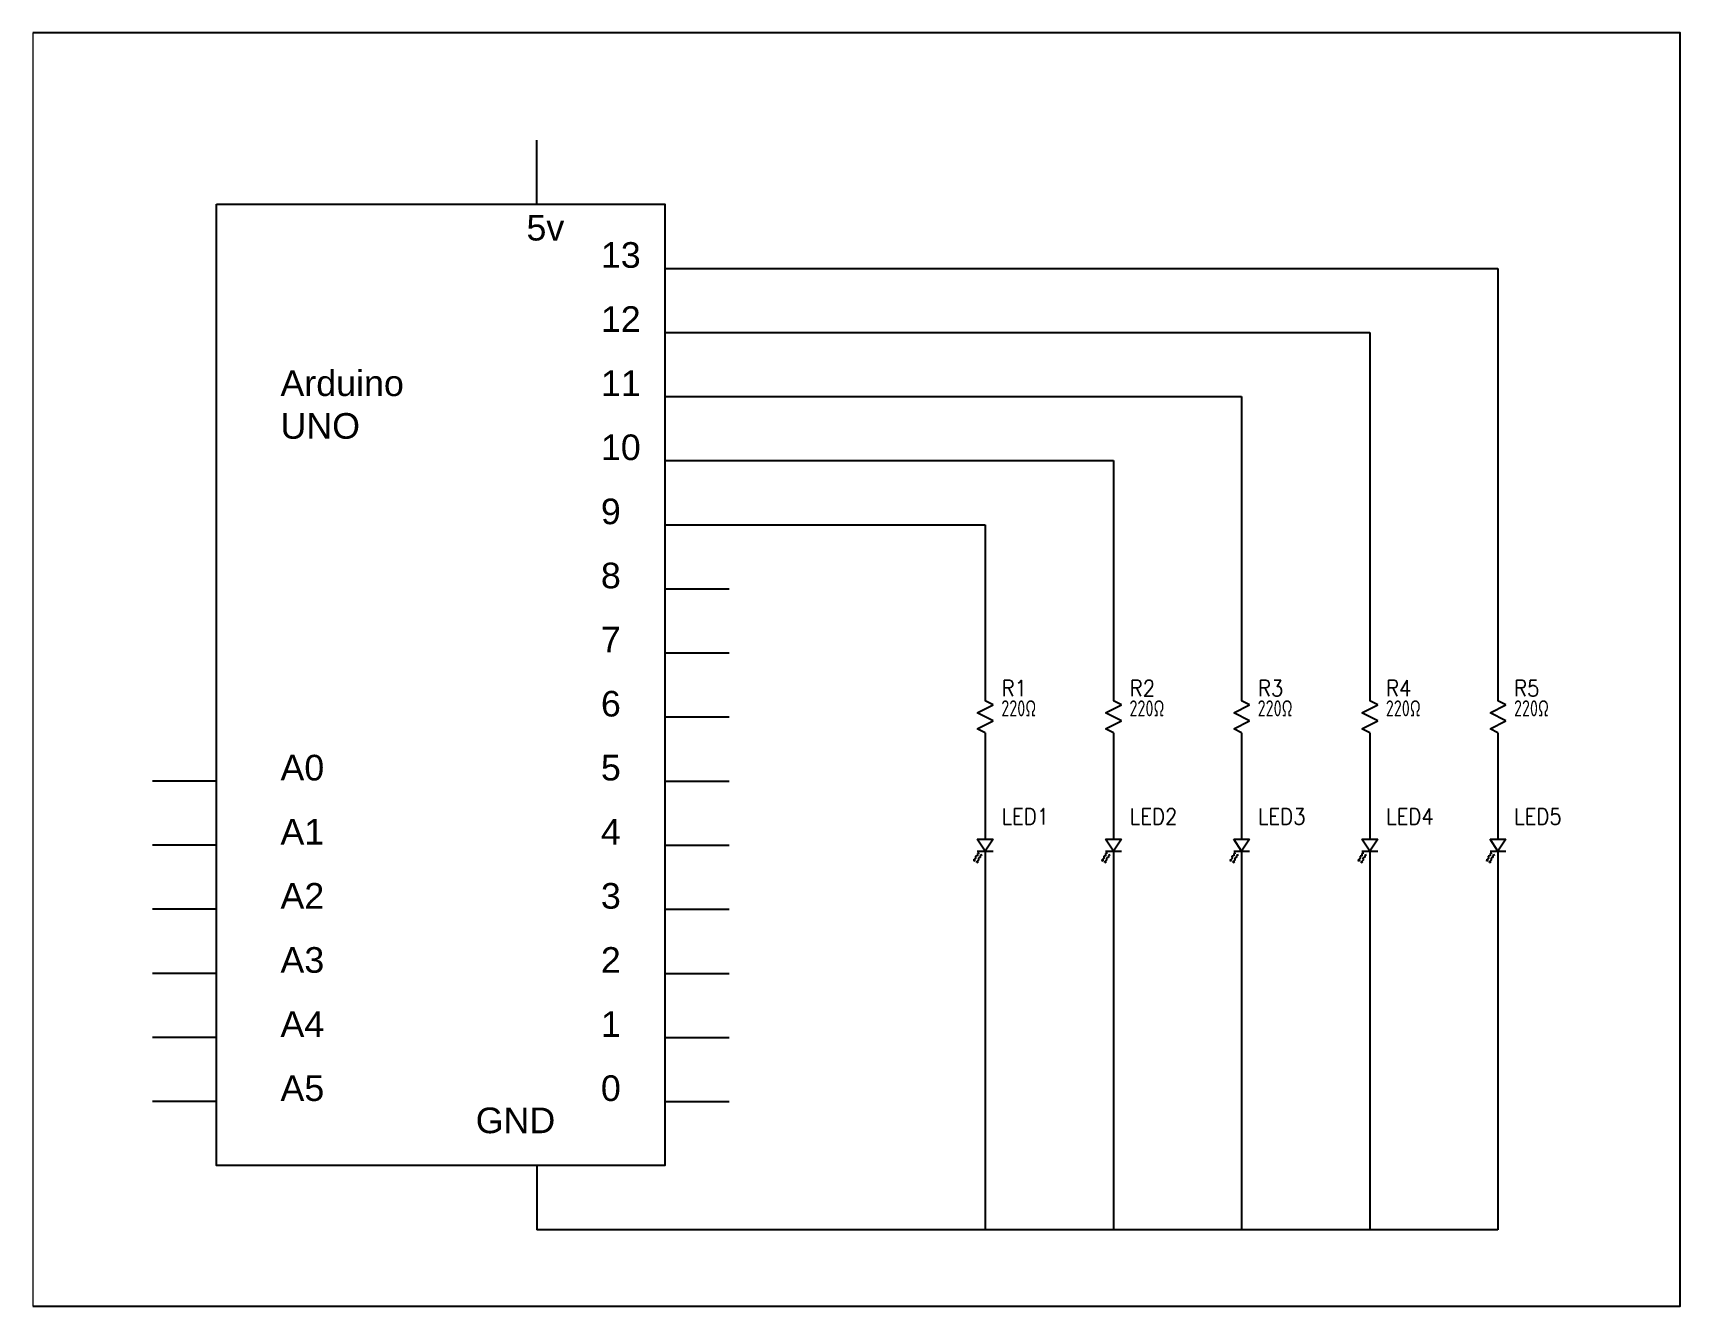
# Paper-space layout 'Layout3' of a CAD drawing. Header units: inches. Extents: x -0.2 to 10.8, y -0.1 to 8.4.
# The model-space entities are those that its viewports show. They can reach past a viewport. Long polylines and large blocks are cut down to what shows.
import ezdxf
from ezdxf.enums import TextEntityAlignment as Align

# ---------------------------------------------------------------- set-up
doc = ezdxf.new("R2010")
doc.units = ezdxf.units.IN
doc.header["$MEASUREMENT"] = 0
for name, color, linetype in [('MISC', 7, 'Continuous'), ('SYMS', 7, 'Continuous'), ('TAGS', 150, 'Continuous'), ('WIRES', 7, 'Continuous')]:
    doc.layers.add(name, color=color, linetype=linetype)
doc.styles.get("Standard").update_dxf_attribs({"font": 'arial.ttf'})
doc.styles.add('WD', font='romans.shx')

# ---------------------------------------------------------------- blocks, each defined once
blk = doc.blocks.new('VRE1')
for p, q in [((-0.062, 0.031), (0.062, 0.094)), ((0.062, -0.031), (-0.062, 0.031)), ((0.062, 0.094), (0, 0.125)), ((-0.062, -0.094), (0.062, -0.031)), ((0, -0.125), (-0.062, -0.094))]:
    blk.add_line(p, q)
at = {"style": 'WD'}
for tag, p, width in [('INST', (0.219, 0.488), 0.7), ('LOC', (0.219, 0.318), 0.7), ('TAG1', (0.127, 0.162), 0.9), ('RATING1', (0.125, 0.006), 0.7), ('RATING2', (0.125, -0.151), 0.7), ('DESC1', (0.129, -0.307), 0.7), ('DESC2', (0.129, -0.463), 0.7)]:
    blk.add_attdef(tag, p, '', height=0.125, dxfattribs=dict(at, width=width))
at = {"linetype": 'Continuous', "style": 'WD', "flags": 8}
blk.add_attdef('TERM01', text='', height=0.125, dxfattribs=at).set_placement((-0.055, 0.144), align=Align.RIGHT)
at = {"color": 7, "style": 'WD', "flags": 1}
for tag, p in [('X2TERM01', (0, 0.125)), ('X8TERM02', (0, -0.125))]:
    blk.add_attdef(tag, p, '', height=0.0125, dxfattribs=at)
at = {"style": 'WD', "flags": 9}
blk.add_attdef('FAMILY', (-0.184, 0.08), '', height=0.01, rotation=90, dxfattribs=at)
at = {"linetype": 'Continuous', "style": 'WD', "flags": 9}
for tag, p in [('CAT', (-0.139, 0.105)), ('MFG', (-0.12, 0.103)), ('ASSYCODE', (-0.094, 0.094))]:
    blk.add_attdef(tag, text='', height=0.01, rotation=90, dxfattribs=at).set_placement(p, align=Align.CENTER)
at = {"linetype": 'Continuous', "style": 'WD', "flags": 8}
blk.add_attdef('TERM02', text='', height=0.125, dxfattribs=at).set_placement((-0.041, -0.151), align=Align.TOP_RIGHT)
blk = doc.blocks.new('VDI1LED')
h = blk.add_hatch(color=256)
h.dxf.hatch_style = 1
h.paths.add_polyline_path([(-0.09, -0.124), (-0.078, -0.118), (-0.083, -0.114), (-0.088, -0.11)])
h = blk.add_hatch(color=256)
h.dxf.hatch_style = 1
h.paths.add_polyline_path([(-0.069, -0.138), (-0.056, -0.131), (-0.061, -0.128), (-0.066, -0.124)])
for p, q in [((0, -0.047), (-0.062, 0.047)), ((-0.062, 0.047), (0.062, 0.047)), ((0.062, 0.047), (0, -0.047)), ((-0.088, -0.11), (-0.09, -0.124)), ((-0.078, -0.118), (-0.09, -0.124)), ((-0.083, -0.114), (-0.088, -0.11)), ((-0.075, -0.103), (-0.083, -0.114)), ((-0.083, -0.114), (-0.078, -0.118)), ((-0.061, -0.083), (-0.076, -0.087)), ((-0.076, -0.087), (-0.075, -0.103)), ((-0.066, -0.124), (-0.069, -0.138)), ((-0.061, -0.128), (-0.066, -0.124)), ((-0.062, -0.047), (0.062, -0.047)), ((-0.047, -0.062), (-0.061, -0.066)), ((-0.061, -0.066), (-0.061, -0.083)), ((-0.053, -0.116), (-0.061, -0.128)), ((-0.061, -0.128), (-0.056, -0.131)), ((-0.039, -0.096), (-0.054, -0.1)), ((-0.054, -0.1), (-0.053, -0.116)), ((-0.025, -0.075), (-0.039, -0.08)), ((-0.039, -0.08), (-0.039, -0.096)), ((-0.056, -0.131), (-0.069, -0.138))]:
    blk.add_line(p, q)
at = {"style": 'WD'}
for tag, p, width in [('INST', (0.219, 0.488), 0.7), ('LOC', (0.219, 0.318), 0.7), ('TAG1', (0.127, 0.162), 0.9), ('RATING1', (0.125, 0.006), 0.7), ('RATING2', (0.125, -0.151), 0.7), ('DESC1', (0.129, -0.307), 0.7), ('DESC2', (0.129, -0.463), 0.7)]:
    blk.add_attdef(tag, p, '', height=0.125, dxfattribs=dict(at, width=width))
at = {"style": 'WD', "flags": 9}
for tag, p in [('WDBLKNAM', (-0.164, 0.205)), ('FAMILY', (-0.184, 0.205))]:
    blk.add_attdef(tag, p, '', height=0.01, rotation=90, dxfattribs=at)
at = {"style": 'WD', "flags": 8}
blk.add_attdef('TERM01', text='', height=0.125, dxfattribs=at).set_placement((-0.055, 0.066), align=Align.RIGHT)
at = {"style": 'WD', "flags": 9}
for tag, p in [('CAT', (-0.139, 0.23)), ('MFG', (-0.12, 0.228)), ('ASSYCODE', (-0.094, 0.219))]:
    blk.add_attdef(tag, text='', height=0.01, rotation=90, dxfattribs=at).set_placement(p, align=Align.CENTER)
at = {"style": 'WD', "flags": 1}
for tag, p in [('X2TERM01', (0, 0.047)), ('X8TERM02', (0, -0.047))]:
    blk.add_attdef(tag, p, '', height=0.0125, dxfattribs=at)
at = {"style": 'WD', "flags": 8}
blk.add_attdef('TERM02', text='', height=0.125, dxfattribs=at).set_placement((-0.041, -0.173), align=Align.TOP_RIGHT)

msp = doc.modelspace()

# ---------------------------------------------------------------- linework, layer by layer
for points in [[(25, 40), (36, 40), (36, 48.5), (25, 48.5)], [(26.226, 47.356), (29.221, 47.356), (29.221, 40.937), (26.226, 40.937)]]:
    msp.add_lwpolyline(points, close=True)
at = {"layer": 'WIRES'}
for p, q in [((28.365, 47.356), (28.365, 47.784)), ((29.221, 46.928), (29.649, 46.928)), ((29.649, 46.928), (34.784, 46.928)), ((34.784, 46.928), (34.784, 44.04)), ((29.221, 46.5), (29.649, 46.5)), ((29.649, 46.5), (33.928, 46.5)), ((33.928, 46.5), (33.928, 44.04)), ((29.221, 46.072), (29.649, 46.072)), ((29.649, 46.072), (33.072, 46.072)), ((33.072, 46.072), (33.072, 44.04)), ((29.221, 45.644), (29.649, 45.644)), ((29.649, 45.644), (32.216, 45.644)), ((32.216, 45.644), (32.216, 44.04)), ((29.221, 45.216), (29.649, 45.216)), ((29.649, 45.216), (31.36, 45.216)), ((31.36, 45.216), (31.36, 44.04)), ((29.221, 44.788), (29.649, 44.788)), ((29.221, 44.36), (29.649, 44.36)), ((29.221, 43.933), (29.649, 43.933)), ((31.36, 43.826), (31.36, 43.117)), ((32.216, 43.826), (32.216, 43.117)), ((33.072, 43.826), (33.072, 43.117)), ((33.928, 43.826), (33.928, 43.117)), ((34.784, 43.826), (34.784, 43.117)), ((26.226, 43.505), (25.798, 43.505)), ((29.221, 43.505), (29.649, 43.505)), ((26.226, 43.077), (25.798, 43.077)), ((29.221, 43.077), (29.649, 43.077)), ((31.36, 43.037), (31.36, 40.509)), ((32.216, 43.037), (32.216, 40.509)), ((33.072, 43.037), (33.072, 40.509)), ((33.928, 43.037), (33.928, 40.509)), ((34.784, 43.037), (34.784, 40.509)), ((26.226, 42.649), (25.798, 42.649)), ((29.221, 42.649), (29.649, 42.649)), ((26.226, 42.221), (25.798, 42.221)), ((29.221, 42.221), (29.649, 42.221)), ((26.226, 41.793), (25.798, 41.793)), ((29.221, 41.793), (29.649, 41.793)), ((26.226, 41.365), (25.798, 41.365)), ((29.221, 41.365), (29.649, 41.365)), ((28.365, 40.937), (28.365, 40.509)), ((31.36, 40.509), (28.365, 40.509)), ((32.216, 40.509), (31.36, 40.509)), ((33.072, 40.509), (32.216, 40.509)), ((33.928, 40.509), (33.072, 40.509)), ((34.784, 40.509), (33.5, 40.509))]:
    msp.add_line(p, q, dxfattribs=at)

# ---------------------------------------------------------------- block references
at = {"layer": 'SYMS'}
ref = msp.add_blockref('VRE1', (31.36, 43.933), dxfattribs=dict(at, xscale=0.8558164267379685, yscale=0.8558164267379685, zscale=0.8558164267379685))
ref.add_attrib('RATING1', '220Ω', (31.467, 43.937), dxfattribs={"layer": 'MISC', "height": 0.107, "style": 'WD', "width": 0.7})
ref.add_attrib('TAG1', 'R1', (31.469, 44.071), dxfattribs={"layer": 'TAGS', "height": 0.107, "style": 'WD', "width": 0.9})
ref = msp.add_blockref('VRE1', (32.216, 43.933), dxfattribs=dict(at, xscale=0.8558164267379685, yscale=0.8558164267379685, zscale=0.8558164267379685))
ref.add_attrib('RATING1', '220Ω', (32.323, 43.937), dxfattribs={"layer": 'MISC', "height": 0.107, "style": 'WD', "width": 0.7})
ref.add_attrib('TAG1', 'R2', (32.325, 44.071), dxfattribs={"layer": 'TAGS', "height": 0.107, "style": 'WD', "width": 0.9})
ref = msp.add_blockref('VRE1', (33.072, 43.933), dxfattribs=dict(at, xscale=0.8558164267379685, yscale=0.8558164267379685, zscale=0.8558164267379685))
ref.add_attrib('RATING1', '220Ω', (33.179, 43.937), dxfattribs={"layer": 'MISC', "height": 0.107, "style": 'WD', "width": 0.7})
ref.add_attrib('TAG1', 'R3', (33.181, 44.071), dxfattribs={"layer": 'TAGS', "height": 0.107, "style": 'WD', "width": 0.9})
ref = msp.add_blockref('VRE1', (33.928, 43.933), dxfattribs=dict(at, xscale=0.8558164267379685, yscale=0.8558164267379685, zscale=0.8558164267379685))
ref.add_attrib('RATING1', '220Ω', (34.035, 43.937), dxfattribs={"layer": 'MISC', "height": 0.107, "style": 'WD', "width": 0.7})
ref.add_attrib('TAG1', 'R4', (34.037, 44.071), dxfattribs={"layer": 'TAGS', "height": 0.107, "style": 'WD', "width": 0.9})
ref = msp.add_blockref('VRE1', (34.784, 43.933), dxfattribs=dict(at, xscale=0.8558164267379685, yscale=0.8558164267379685, zscale=0.8558164267379685))
ref.add_attrib('RATING1', '220Ω', (34.891, 43.937), dxfattribs={"layer": 'MISC', "height": 0.107, "style": 'WD', "width": 0.7})
ref.add_attrib('TAG1', 'R5', (34.892, 44.071), dxfattribs={"layer": 'TAGS', "height": 0.107, "style": 'WD', "width": 0.9})
ref = msp.add_blockref('VDI1LED', (31.36, 43.077), dxfattribs=dict(at, xscale=0.8558164267379685, yscale=0.8558164267379685, zscale=0.8558164267379685))
ref.add_attrib('TAG1', 'LED1', (31.469, 43.215), dxfattribs={"layer": 'TAGS', "height": 0.107, "style": 'WD', "width": 0.9})
ref = msp.add_blockref('VDI1LED', (32.216, 43.077), dxfattribs=dict(at, xscale=0.8558164267379685, yscale=0.8558164267379685, zscale=0.8558164267379685))
ref.add_attrib('TAG1', 'LED2', (32.325, 43.215), dxfattribs={"layer": 'TAGS', "height": 0.107, "style": 'WD', "width": 0.9})
ref = msp.add_blockref('VDI1LED', (33.072, 43.077), dxfattribs=dict(at, xscale=0.8558164267379685, yscale=0.8558164267379685, zscale=0.8558164267379685))
ref.add_attrib('TAG1', 'LED3', (33.181, 43.215), dxfattribs={"layer": 'TAGS', "height": 0.107, "style": 'WD', "width": 0.9})
ref = msp.add_blockref('VDI1LED', (33.928, 43.077), dxfattribs=dict(at, xscale=0.8558164267379685, yscale=0.8558164267379685, zscale=0.8558164267379685))
ref.add_attrib('TAG1', 'LED4', (34.037, 43.215), dxfattribs={"layer": 'TAGS', "height": 0.107, "style": 'WD', "width": 0.9})
ref = msp.add_blockref('VDI1LED', (34.784, 43.077), dxfattribs=dict(at, xscale=0.8558164267379685, yscale=0.8558164267379685, zscale=0.8558164267379685))
ref.add_attrib('TAG1', 'LED5', (34.892, 43.215), dxfattribs={"layer": 'TAGS', "height": 0.107, "style": 'WD', "width": 0.9})

# ---------------------------------------------------------------- texts
at = {"char_height": 0.17116, "attachment_point": 1}
for s, insert in [('{\\C256;\\c0;5v}', (28.296, 47.285)), ('{\\C256;\\c0;13}', (28.793, 47.103)), ('{\\C256;\\c0;12}', (28.793, 46.675)), ('{\\C256;\\c0;Arduino UNO}', (26.653, 46.247)), ('{\\C256;\\c0;11}', (28.793, 46.247)), ('{\\C256;\\c0;10}', (28.793, 45.819)), ('{\\C256;\\c0;9}', (28.793, 45.391)), ('{\\C256;\\c0;8}', (28.793, 44.963)), ('{\\C256;\\c0;7}', (28.793, 44.535)), ('{\\C256;\\c0;6}', (28.793, 44.107)), ('{\\C256;\\c0;A0}', (26.653, 43.68)), ('{\\C256;\\c0;5}', (28.793, 43.68)), ('{\\C256;\\c0;A1}', (26.653, 43.252)), ('{\\C256;\\c0;4}', (28.793, 43.252)), ('{\\C256;\\c0;A2}', (26.653, 42.824)), ('{\\C256;\\c0;3}', (28.793, 42.824)), ('{\\C256;\\c0;A3}', (26.653, 42.396)), ('{\\C256;\\c0;2}', (28.793, 42.396)), ('{\\C256;\\c0;A4}', (26.653, 41.968)), ('{\\C256;\\c0;1}', (28.793, 41.968)), ('{\\C256;\\c0;A5}', (26.653, 41.54)), ('{\\C256;\\c0;0}', (28.793, 41.54)), ('{\\C256;\\c0;GND}', (27.957, 41.325))]:
    msp.add_mtext_dynamic_manual_height_columns(s, width=0.41838, gutter_width=0.856, heights=[0], dxfattribs=dict(at, insert=insert))

psp = doc.layouts.new('Layout3')

# ---------------------------------------------------------------- viewports
at = {"layer": '0'}
psp.add_viewport(center=(5.328, 4.122), size=(11, 8.5), view_center_point=(30.5, 44.25), view_height=8.5, dxfattribs=at)

doc.saveas('drawing.dxf')
